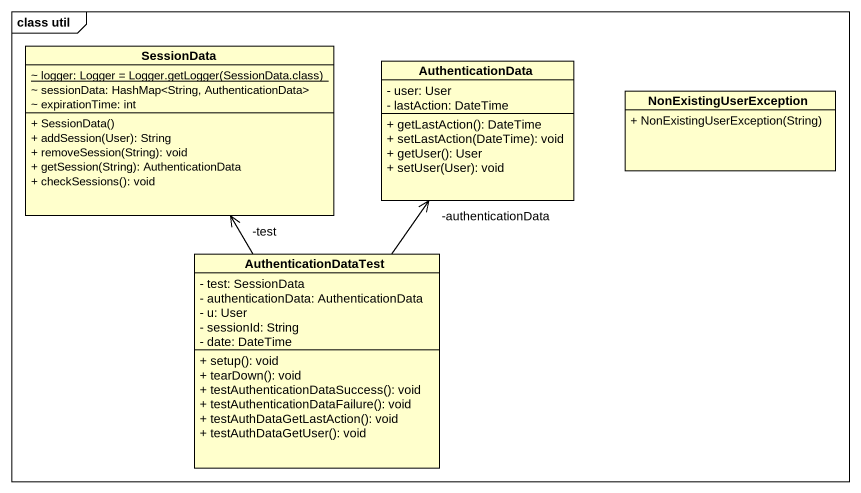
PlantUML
@startuml
mainframe class util
hide circle
hide empty members
skinparam classAttributeIconSize 0
class SessionData {
  {static} {field} ~ logger: Logger = Logger.getLogger(SessionData.class)
  ~ sessionData: HashMap<String, AuthenticationData>
  ~ expirationTime: int
  + SessionData()
  + addSession(User): String
  + removeSession(String): void
  + getSession(String): AuthenticationData
  + checkSessions(): void
}
class AuthenticationData {
  - user: User
  - lastAction: DateTime
  + getLastAction(): DateTime
  + setLastAction(DateTime): void
  + getUser(): User
  + setUser(User): void
}
class NonExistingUserException {
  + NonExistingUserException(String)
}
class AuthenticationDataTest {
  - test: SessionData
  - authenticationData: AuthenticationData
  - u: User
  - sessionId: String
  - date: DateTime
  + setup(): void
  + tearDown(): void
  + testAuthenticationDataSuccess(): void
  + testAuthenticationDataFailure(): void
  + testAuthDataGetLastAction(): void
  + testAuthDataGetUser(): void
}
AuthenticationDataTest -up-> "-test" SessionData
AuthenticationDataTest -up-> "-authenticationData" AuthenticationData
@enduml
